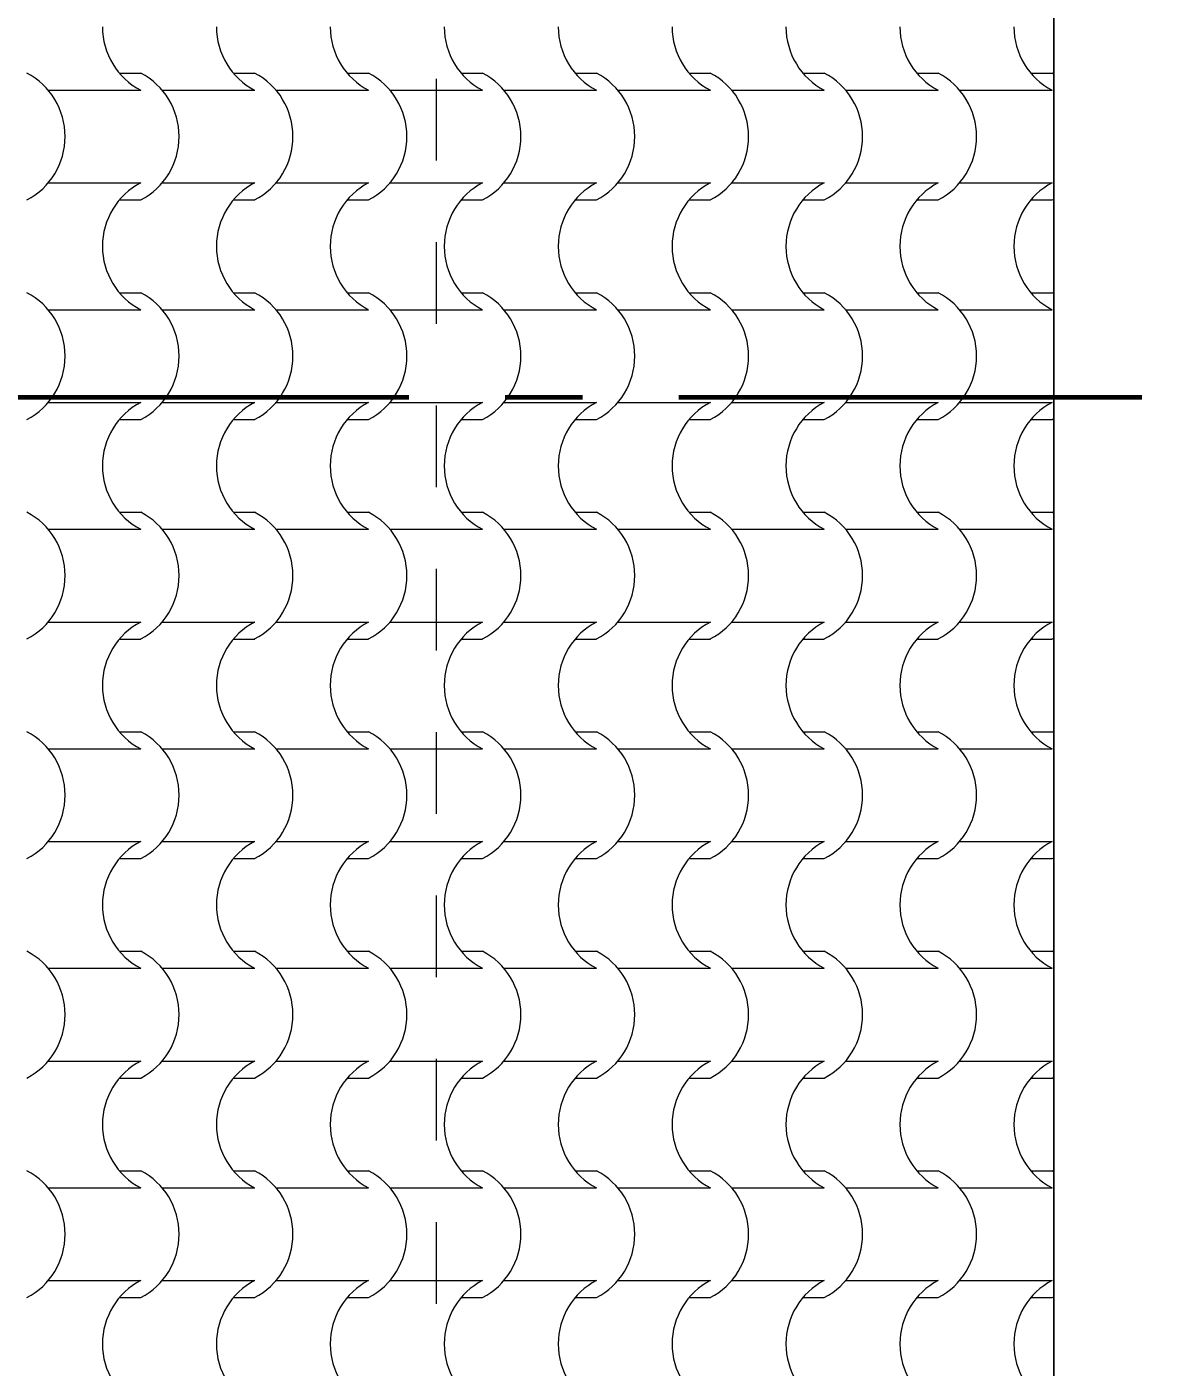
# Model space of a CAD drawing. Header units: metres. Extents: x -41 to 412, y -15 to 25.
# Drawn here: x 141.819 to 143.278, y 13.59 to 15.327 of the extents above; entities that cross this region are included whole.
import ezdxf

# ---------------------------------------------------------------- set-up
doc = ezdxf.new("R2010")
doc.units = ezdxf.units.M
doc.header["$MEASUREMENT"] = 0
doc.linetypes.add('Dashed', pattern=[0.211667, 0.105833, -0.105833])
doc.linetypes.add('Linea punta', pattern=[0.85, 0.6, -0.125, 0, -0.125])
for name, color, linetype in [('2D Drafting - General', 7, 'Continuous'), ('Dimensioning - General', 7, 'Continuous'), ('Interior - Furniture', 7, 'Continuous'), ('Marker - Section', 7, 'Continuous'), ('Shell - Roof', 7, 'Continuous')]:
    doc.layers.add(name, color=color, linetype=linetype)
doc.styles.add('GENERATED_STYLE_2', font='arial.ttf')
doc.dimstyles.new('GENERATED_STYLE__1', dxfattribs={"dimtxt": 0.1, "dimasz": 0.0475, "dimexe": 0.18, "dimexo": 0.2, "dimgap": 0.09, "dimtad": 3, "dimzin": 0, "dimdsep": 46, "dimtxsty": 'GENERATED_STYLE_2', "dimblk": 'ARROWHEAD_2', "dimblk1": 'ARROWHEAD_2', "dimblk2": 'ARROWHEAD_2', "dimcen": 0.09, "dimclrd": 256, "dimclre": 256, "dimclrt": 5, "dimazin": 0, "dimtfac": 1, "dimtdec": 4, "dimtmove": 0, "dimatfit": 3, "dimfxl": 1, "dimtolj": 1, "dimtzin": 0, "dimarcsym": 0})

# ---------------------------------------------------------------- blocks, each defined once
blk = doc.blocks.new('*X48', base_point=(152.192, 0))
at = {"layer": 'Shell - Roof', "color": 23, "linetype": 'Continuous', "lineweight": 13, "true_color": 0xbf8080}
for p, q in [((141.9386, 15.2666), (141.9661, 15.2666)), ((142.0862, 15.2666), (142.1138, 15.2666)), ((142.2339, 15.2666), (142.2614, 15.2666)), ((142.3815, 15.2666), (142.409, 15.2666)), ((142.5291, 15.2666), (142.5567, 15.2666)), ((142.6768, 15.2666), (142.7043, 15.2666)), ((142.8244, 15.2666), (142.8519, 15.2666)), ((142.972, 15.2666), (142.9996, 15.2666)), ((143.1197, 15.2666), (143.1472, 15.2666)), ((141.8464, 15.2446), (141.9063, 15.2446)), ((141.9063, 15.2446), (141.9661, 15.2446)), ((141.994, 15.2446), (142.0539, 15.2446)), ((142.0539, 15.2446), (142.1138, 15.2446)), ((142.1417, 15.2446), (142.2015, 15.2446)), ((142.2015, 15.2446), (142.2614, 15.2446)), ((142.2893, 15.2446), (142.3492, 15.2446)), ((142.3492, 15.2446), (142.409, 15.2446)), ((142.4369, 15.2446), (142.4968, 15.2446)), ((142.4968, 15.2446), (142.5567, 15.2446)), ((142.5846, 15.2446), (142.6444, 15.2446)), ((142.6444, 15.2446), (142.7043, 15.2446)), ((142.7322, 15.2446), (142.7921, 15.2446)), ((142.7921, 15.2446), (142.8519, 15.2446)), ((142.8798, 15.2446), (142.9397, 15.2446)), ((142.9397, 15.2446), (142.9996, 15.2446)), ((143.0274, 15.2446), (143.0873, 15.2446)), ((143.0873, 15.2446), (143.1472, 15.2446)), ((141.8464, 15.1244), (141.9063, 15.1244)), ((141.9063, 15.1244), (141.9661, 15.1244)), ((141.994, 15.1244), (142.0539, 15.1244)), ((142.0539, 15.1244), (142.1138, 15.1244)), ((142.1417, 15.1244), (142.2015, 15.1244)), ((142.2015, 15.1244), (142.2614, 15.1244)), ((142.2893, 15.1244), (142.3492, 15.1244)), ((142.3492, 15.1244), (142.409, 15.1244)), ((142.4369, 15.1244), (142.4968, 15.1244)), ((142.4968, 15.1244), (142.5567, 15.1244)), ((142.5846, 15.1244), (142.6444, 15.1244)), ((142.6444, 15.1244), (142.7043, 15.1244)), ((142.7322, 15.1244), (142.7921, 15.1244)), ((142.7921, 15.1244), (142.8519, 15.1244)), ((142.8798, 15.1244), (142.9397, 15.1244)), ((142.9397, 15.1244), (142.9996, 15.1244)), ((143.0274, 15.1244), (143.0873, 15.1244)), ((143.0873, 15.1244), (143.1472, 15.1244)), ((141.9386, 15.1023), (141.9661, 15.1023)), ((142.0862, 15.1023), (142.1138, 15.1023)), ((142.2339, 15.1023), (142.2614, 15.1023)), ((142.3815, 15.1023), (142.409, 15.1023)), ((142.5291, 15.1023), (142.5567, 15.1023)), ((142.6768, 15.1023), (142.7043, 15.1023)), ((142.8244, 15.1023), (142.8519, 15.1023)), ((142.972, 15.1023), (142.9996, 15.1023)), ((143.1197, 15.1023), (143.1472, 15.1023)), ((141.9386, 14.9821), (141.9661, 14.9821)), ((142.0862, 14.9821), (142.1138, 14.9821)), ((142.2339, 14.9821), (142.2614, 14.9821)), ((142.3815, 14.9821), (142.409, 14.9821)), ((142.5291, 14.9821), (142.5567, 14.9821)), ((142.6768, 14.9821), (142.7043, 14.9821)), ((142.8244, 14.9821), (142.8519, 14.9821)), ((142.972, 14.9821), (142.9996, 14.9821)), ((143.1197, 14.9821), (143.1472, 14.9821)), ((141.8464, 14.9601), (141.9063, 14.9601)), ((141.9063, 14.9601), (141.9661, 14.9601)), ((141.994, 14.9601), (142.0539, 14.9601)), ((142.0539, 14.9601), (142.1138, 14.9601)), ((142.1417, 14.9601), (142.2015, 14.9601)), ((142.2015, 14.9601), (142.2614, 14.9601)), ((142.2893, 14.9601), (142.3492, 14.9601)), ((142.3492, 14.9601), (142.409, 14.9601)), ((142.4369, 14.9601), (142.4968, 14.9601)), ((142.4968, 14.9601), (142.5567, 14.9601)), ((142.5846, 14.9601), (142.6444, 14.9601)), ((142.6444, 14.9601), (142.7043, 14.9601)), ((142.7322, 14.9601), (142.7921, 14.9601)), ((142.7921, 14.9601), (142.8519, 14.9601)), ((142.8798, 14.9601), (142.9397, 14.9601)), ((142.9397, 14.9601), (142.9996, 14.9601)), ((143.0274, 14.9601), (143.0873, 14.9601)), ((143.0873, 14.9601), (143.1472, 14.9601)), ((141.8464, 14.8399), (141.9063, 14.8399)), ((141.9063, 14.8399), (141.9661, 14.8399)), ((141.994, 14.8399), (142.0539, 14.8399)), ((142.0539, 14.8399), (142.1138, 14.8399)), ((142.1417, 14.8399), (142.2015, 14.8399)), ((142.2015, 14.8399), (142.2614, 14.8399)), ((142.2893, 14.8399), (142.3492, 14.8399)), ((142.3492, 14.8399), (142.409, 14.8399)), ((142.4369, 14.8399), (142.4968, 14.8399)), ((142.4968, 14.8399), (142.5567, 14.8399)), ((142.5846, 14.8399), (142.6444, 14.8399)), ((142.6444, 14.8399), (142.7043, 14.8399)), ((142.7322, 14.8399), (142.7921, 14.8399)), ((142.7921, 14.8399), (142.8519, 14.8399)), ((142.8798, 14.8399), (142.9397, 14.8399)), ((142.9397, 14.8399), (142.9996, 14.8399)), ((143.0274, 14.8399), (143.0873, 14.8399)), ((143.0873, 14.8399), (143.1472, 14.8399)), ((141.9386, 14.8179), (141.9661, 14.8179)), ((142.0862, 14.8179), (142.1138, 14.8179)), ((142.2339, 14.8179), (142.2614, 14.8179)), ((142.3815, 14.8179), (142.409, 14.8179)), ((142.5291, 14.8179), (142.5567, 14.8179)), ((142.6768, 14.8179), (142.7043, 14.8179)), ((142.8244, 14.8179), (142.8519, 14.8179)), ((142.972, 14.8179), (142.9996, 14.8179)), ((143.1197, 14.8179), (143.1472, 14.8179)), ((141.9386, 14.6976), (141.9661, 14.6976)), ((142.0862, 14.6976), (142.1138, 14.6976)), ((142.2339, 14.6976), (142.2614, 14.6976)), ((142.3815, 14.6976), (142.409, 14.6976)), ((142.5291, 14.6976), (142.5567, 14.6976)), ((142.6768, 14.6976), (142.7043, 14.6976)), ((142.8244, 14.6976), (142.8519, 14.6976)), ((142.972, 14.6976), (142.9996, 14.6976)), ((143.1197, 14.6976), (143.1472, 14.6976)), ((141.8464, 14.6756), (141.9063, 14.6756)), ((141.9063, 14.6756), (141.9661, 14.6756)), ((141.994, 14.6756), (142.0539, 14.6756)), ((142.0539, 14.6756), (142.1138, 14.6756)), ((142.1417, 14.6756), (142.2015, 14.6756)), ((142.2015, 14.6756), (142.2614, 14.6756)), ((142.2893, 14.6756), (142.3492, 14.6756)), ((142.3492, 14.6756), (142.409, 14.6756)), ((142.4369, 14.6756), (142.4968, 14.6756)), ((142.4968, 14.6756), (142.5567, 14.6756)), ((142.5846, 14.6756), (142.6444, 14.6756)), ((142.6444, 14.6756), (142.7043, 14.6756)), ((142.7322, 14.6756), (142.7921, 14.6756)), ((142.7921, 14.6756), (142.8519, 14.6756)), ((142.8798, 14.6756), (142.9397, 14.6756)), ((142.9397, 14.6756), (142.9996, 14.6756)), ((143.0274, 14.6756), (143.0873, 14.6756)), ((143.0873, 14.6756), (143.1472, 14.6756)), ((141.8464, 14.5554), (141.9063, 14.5554)), ((141.9063, 14.5554), (141.9661, 14.5554)), ((141.994, 14.5554), (142.0539, 14.5554)), ((142.0539, 14.5554), (142.1138, 14.5554)), ((142.1417, 14.5554), (142.2015, 14.5554)), ((142.2015, 14.5554), (142.2614, 14.5554)), ((142.2893, 14.5554), (142.3492, 14.5554)), ((142.3492, 14.5554), (142.409, 14.5554)), ((142.4369, 14.5554), (142.4968, 14.5554)), ((142.4968, 14.5554), (142.5567, 14.5554)), ((142.5846, 14.5554), (142.6444, 14.5554)), ((142.6444, 14.5554), (142.7043, 14.5554)), ((142.7322, 14.5554), (142.7921, 14.5554)), ((142.7921, 14.5554), (142.8519, 14.5554)), ((142.8798, 14.5554), (142.9397, 14.5554)), ((142.9397, 14.5554), (142.9996, 14.5554)), ((143.0274, 14.5554), (143.0873, 14.5554)), ((143.0873, 14.5554), (143.1472, 14.5554)), ((141.9386, 14.5334), (141.9661, 14.5334)), ((142.0862, 14.5334), (142.1138, 14.5334)), ((142.2339, 14.5334), (142.2614, 14.5334)), ((142.3815, 14.5334), (142.409, 14.5334)), ((142.5291, 14.5334), (142.5567, 14.5334)), ((142.6768, 14.5334), (142.7043, 14.5334)), ((142.8244, 14.5334), (142.8519, 14.5334)), ((142.972, 14.5334), (142.9996, 14.5334)), ((143.1197, 14.5334), (143.1472, 14.5334)), ((141.9386, 14.4132), (141.9661, 14.4132)), ((142.0862, 14.4132), (142.1138, 14.4132)), ((142.2339, 14.4132), (142.2614, 14.4132)), ((142.3815, 14.4132), (142.409, 14.4132)), ((142.5291, 14.4132), (142.5567, 14.4132)), ((142.6768, 14.4132), (142.7043, 14.4132)), ((142.8244, 14.4132), (142.8519, 14.4132)), ((142.972, 14.4132), (142.9996, 14.4132)), ((143.1197, 14.4132), (143.1472, 14.4132)), ((141.8464, 14.3911), (141.9063, 14.3911)), ((141.9063, 14.3911), (141.9661, 14.3911)), ((141.994, 14.3911), (142.0539, 14.3911)), ((142.0539, 14.3911), (142.1138, 14.3911)), ((142.1417, 14.3911), (142.2015, 14.3911)), ((142.2015, 14.3911), (142.2614, 14.3911)), ((142.2893, 14.3911), (142.3492, 14.3911)), ((142.3492, 14.3911), (142.409, 14.3911)), ((142.4369, 14.3911), (142.4968, 14.3911)), ((142.4968, 14.3911), (142.5567, 14.3911)), ((142.5846, 14.3911), (142.6444, 14.3911)), ((142.6444, 14.3911), (142.7043, 14.3911)), ((142.7322, 14.3911), (142.7921, 14.3911)), ((142.7921, 14.3911), (142.8519, 14.3911)), ((142.8798, 14.3911), (142.9397, 14.3911)), ((142.9397, 14.3911), (142.9996, 14.3911)), ((143.0274, 14.3911), (143.0873, 14.3911)), ((143.0873, 14.3911), (143.1472, 14.3911)), ((141.8464, 14.2709), (141.9063, 14.2709)), ((141.9063, 14.2709), (141.9661, 14.2709)), ((141.994, 14.2709), (142.0539, 14.2709)), ((142.0539, 14.2709), (142.1138, 14.2709)), ((142.1417, 14.2709), (142.2015, 14.2709)), ((142.2015, 14.2709), (142.2614, 14.2709)), ((142.2893, 14.2709), (142.3492, 14.2709)), ((142.3492, 14.2709), (142.409, 14.2709)), ((142.4369, 14.2709), (142.4968, 14.2709)), ((142.4968, 14.2709), (142.5567, 14.2709)), ((142.5846, 14.2709), (142.6444, 14.2709)), ((142.6444, 14.2709), (142.7043, 14.2709)), ((142.7322, 14.2709), (142.7921, 14.2709)), ((142.7921, 14.2709), (142.8519, 14.2709)), ((142.8798, 14.2709), (142.9397, 14.2709)), ((142.9397, 14.2709), (142.9996, 14.2709)), ((143.0274, 14.2709), (143.0873, 14.2709)), ((143.0873, 14.2709), (143.1472, 14.2709)), ((141.9386, 14.2489), (141.9661, 14.2489)), ((142.0862, 14.2489), (142.1138, 14.2489)), ((142.2339, 14.2489), (142.2614, 14.2489)), ((142.3815, 14.2489), (142.409, 14.2489)), ((142.5291, 14.2489), (142.5567, 14.2489)), ((142.6768, 14.2489), (142.7043, 14.2489)), ((142.8244, 14.2489), (142.8519, 14.2489)), ((142.972, 14.2489), (142.9996, 14.2489)), ((143.1197, 14.2489), (143.1472, 14.2489)), ((141.9386, 14.1287), (141.9661, 14.1287)), ((142.0862, 14.1287), (142.1138, 14.1287)), ((142.2339, 14.1287), (142.2614, 14.1287)), ((142.3815, 14.1287), (142.409, 14.1287)), ((142.5291, 14.1287), (142.5567, 14.1287)), ((142.6768, 14.1287), (142.7043, 14.1287)), ((142.8244, 14.1287), (142.8519, 14.1287)), ((142.972, 14.1287), (142.9996, 14.1287)), ((143.1197, 14.1287), (143.1472, 14.1287)), ((141.8464, 14.1067), (141.9063, 14.1067)), ((141.9063, 14.1067), (141.9661, 14.1067)), ((141.994, 14.1067), (142.0539, 14.1067)), ((142.0539, 14.1067), (142.1138, 14.1067)), ((142.1417, 14.1067), (142.2015, 14.1067)), ((142.2015, 14.1067), (142.2614, 14.1067)), ((142.2893, 14.1067), (142.3492, 14.1067)), ((142.3492, 14.1067), (142.409, 14.1067)), ((142.4369, 14.1067), (142.4968, 14.1067)), ((142.4968, 14.1067), (142.5567, 14.1067)), ((142.5846, 14.1067), (142.6444, 14.1067)), ((142.6444, 14.1067), (142.7043, 14.1067)), ((142.7322, 14.1067), (142.7921, 14.1067)), ((142.7921, 14.1067), (142.8519, 14.1067)), ((142.8798, 14.1067), (142.9397, 14.1067)), ((142.9397, 14.1067), (142.9996, 14.1067)), ((143.0274, 14.1067), (143.0873, 14.1067)), ((143.0873, 14.1067), (143.1472, 14.1067)), ((141.8464, 13.9864), (141.9063, 13.9864)), ((141.9063, 13.9864), (141.9661, 13.9864)), ((141.994, 13.9864), (142.0539, 13.9864)), ((142.0539, 13.9864), (142.1138, 13.9864)), ((142.1417, 13.9864), (142.2015, 13.9864)), ((142.2015, 13.9864), (142.2614, 13.9864)), ((142.2893, 13.9864), (142.3492, 13.9864)), ((142.3492, 13.9864), (142.409, 13.9864)), ((142.4369, 13.9864), (142.4968, 13.9864)), ((142.4968, 13.9864), (142.5567, 13.9864)), ((142.5846, 13.9864), (142.6444, 13.9864)), ((142.6444, 13.9864), (142.7043, 13.9864)), ((142.7322, 13.9864), (142.7921, 13.9864)), ((142.7921, 13.9864), (142.8519, 13.9864)), ((142.8798, 13.9864), (142.9397, 13.9864)), ((142.9397, 13.9864), (142.9996, 13.9864)), ((143.0274, 13.9864), (143.0873, 13.9864)), ((143.0873, 13.9864), (143.1472, 13.9864)), ((141.9386, 13.9644), (141.9661, 13.9644)), ((142.0862, 13.9644), (142.1138, 13.9644)), ((142.2339, 13.9644), (142.2614, 13.9644)), ((142.3815, 13.9644), (142.409, 13.9644)), ((142.5291, 13.9644), (142.5567, 13.9644)), ((142.6768, 13.9644), (142.7043, 13.9644)), ((142.8244, 13.9644), (142.8519, 13.9644)), ((142.972, 13.9644), (142.9996, 13.9644)), ((143.1197, 13.9644), (143.1472, 13.9644)), ((141.9386, 13.8442), (141.9661, 13.8442)), ((142.0862, 13.8442), (142.1138, 13.8442)), ((142.2339, 13.8442), (142.2614, 13.8442)), ((142.3815, 13.8442), (142.409, 13.8442)), ((142.5291, 13.8442), (142.5567, 13.8442)), ((142.6768, 13.8442), (142.7043, 13.8442)), ((142.8244, 13.8442), (142.8519, 13.8442)), ((142.972, 13.8442), (142.9996, 13.8442)), ((143.1197, 13.8442), (143.1472, 13.8442)), ((141.8464, 13.8222), (141.9063, 13.8222)), ((141.9063, 13.8222), (141.9661, 13.8222)), ((141.994, 13.8222), (142.0539, 13.8222)), ((142.0539, 13.8222), (142.1138, 13.8222)), ((142.1417, 13.8222), (142.2015, 13.8222)), ((142.2015, 13.8222), (142.2614, 13.8222)), ((142.2893, 13.8222), (142.3492, 13.8222)), ((142.3492, 13.8222), (142.409, 13.8222)), ((142.4369, 13.8222), (142.4968, 13.8222)), ((142.4968, 13.8222), (142.5567, 13.8222)), ((142.5846, 13.8222), (142.6444, 13.8222)), ((142.6444, 13.8222), (142.7043, 13.8222)), ((142.7322, 13.8222), (142.7921, 13.8222)), ((142.7921, 13.8222), (142.8519, 13.8222)), ((142.8798, 13.8222), (142.9397, 13.8222)), ((142.9397, 13.8222), (142.9996, 13.8222)), ((143.0274, 13.8222), (143.0873, 13.8222)), ((143.0873, 13.8222), (143.1472, 13.8222)), ((141.8464, 13.702), (141.9063, 13.702)), ((141.9063, 13.702), (141.9661, 13.702)), ((141.994, 13.702), (142.0539, 13.702)), ((142.0539, 13.702), (142.1138, 13.702)), ((142.1417, 13.702), (142.2015, 13.702)), ((142.2015, 13.702), (142.2614, 13.702)), ((142.2893, 13.702), (142.3492, 13.702)), ((142.3492, 13.702), (142.409, 13.702)), ((142.4369, 13.702), (142.4968, 13.702)), ((142.4968, 13.702), (142.5567, 13.702)), ((142.5846, 13.702), (142.6444, 13.702)), ((142.6444, 13.702), (142.7043, 13.702)), ((142.7322, 13.702), (142.7921, 13.702)), ((142.7921, 13.702), (142.8519, 13.702)), ((142.8798, 13.702), (142.9397, 13.702)), ((142.9397, 13.702), (142.9996, 13.702)), ((143.0274, 13.702), (143.0873, 13.702)), ((143.0873, 13.702), (143.1472, 13.702)), ((141.9386, 13.6799), (141.9661, 13.6799)), ((142.0862, 13.6799), (142.1138, 13.6799)), ((142.2339, 13.6799), (142.2614, 13.6799)), ((142.3815, 13.6799), (142.409, 13.6799)), ((142.5291, 13.6799), (142.5567, 13.6799)), ((142.6768, 13.6799), (142.7043, 13.6799)), ((142.8244, 13.6799), (142.8519, 13.6799)), ((142.972, 13.6799), (142.9996, 13.6799)), ((143.1197, 13.6799), (143.1472, 13.6799))]:
    blk.add_line(p, q, dxfattribs=at)
for centre, major_axis, start_param, end_param in [((142.0073, 15.327), (0, 0.0925), 1.573772, 2.670554), ((142.155, 15.327), (0, 0.0925), 1.573772, 2.670554), ((142.3026, 15.327), (0, 0.0925), 1.573772, 2.670554), ((142.4502, 15.327), (0, 0.0925), 1.573772, 2.670554), ((142.5979, 15.327), (0, 0.0925), 1.573772, 2.670554), ((142.7455, 15.327), (0, 0.0925), 1.573772, 2.670554), ((142.8931, 15.327), (0, 0.0925), 1.573772, 2.670554), ((143.0408, 15.327), (0, 0.0925), 1.573772, 2.670554), ((143.1884, 15.327), (0, 0.0925), 1.573772, 2.670554), ((141.7779, 15.1845), (0, 0.0919), 3.607672, 5.817106), ((141.9256, 15.1845), (0, 0.0919), 3.607672, 5.817106), ((142.0732, 15.1845), (0, 0.0919), 3.607672, 5.817106), ((142.2208, 15.1845), (0, 0.0919), 3.607672, 5.817106), ((142.3685, 15.1845), (0, 0.0919), 3.607672, 5.817106), ((142.5161, 15.1845), (0, 0.0919), 3.607672, 5.817106), ((142.6637, 15.1845), (0, 0.0919), 3.607672, 5.817106), ((142.8114, 15.1845), (0, 0.0919), 3.607672, 5.817106), ((142.959, 15.1845), (0, 0.0919), 3.607672, 5.817106), ((143.1066, 15.1845), (0, 0.0919), 5.786515, 5.817106), ((142.0073, 15.042), (0, 0.0925), 0.471039, 1.56782), ((142.155, 15.042), (0, 0.0925), 0.471039, 1.56782), ((142.3026, 15.042), (0, 0.0925), 0.471039, 1.56782), ((142.4502, 15.042), (0, 0.0925), 0.471039, 1.56782), ((142.5979, 15.042), (0, 0.0925), 0.471039, 1.56782), ((142.7455, 15.042), (0, 0.0925), 0.471039, 1.56782), ((142.8931, 15.042), (0, 0.0925), 0.471039, 1.56782), ((143.0408, 15.042), (0, 0.0925), 0.471039, 1.56782), ((143.1884, 15.042), (0, 0.0925), 0.471039, 1.56782), ((143.1066, 15.1845), (0, 0.0919), 3.607672, 3.638263), ((142.0073, 15.0425), (0, 0.0925), 1.573772, 2.670554), ((142.155, 15.0425), (0, 0.0925), 1.573772, 2.670554), ((142.3026, 15.0425), (0, 0.0925), 1.573772, 2.670554), ((142.4502, 15.0425), (0, 0.0925), 1.573772, 2.670554), ((142.5979, 15.0425), (0, 0.0925), 1.573772, 2.670554), ((142.7455, 15.0425), (0, 0.0925), 1.573772, 2.670554), ((142.8931, 15.0425), (0, 0.0925), 1.573772, 2.670554), ((143.0408, 15.0425), (0, 0.0925), 1.573772, 2.670554), ((143.1884, 15.0425), (0, 0.0925), 1.573772, 2.670554), ((141.7779, 14.9), (0, 0.0919), 3.607672, 5.817106), ((141.9256, 14.9), (0, 0.0919), 3.607672, 5.817106), ((142.0732, 14.9), (0, 0.0919), 3.607672, 5.817106), ((142.2208, 14.9), (0, 0.0919), 3.607672, 5.817106), ((142.3685, 14.9), (0, 0.0919), 3.607672, 5.817106), ((142.5161, 14.9), (0, 0.0919), 3.607672, 5.817106), ((142.6637, 14.9), (0, 0.0919), 3.607672, 5.817106), ((142.8114, 14.9), (0, 0.0919), 3.607672, 5.817106), ((142.959, 14.9), (0, 0.0919), 3.607672, 5.817106), ((143.1066, 14.9), (0, 0.0919), 5.786515, 5.817106), ((142.0073, 14.7575), (0, 0.0925), 0.471039, 1.56782), ((142.155, 14.7575), (0, 0.0925), 0.471039, 1.56782), ((142.3026, 14.7575), (0, 0.0925), 0.471039, 1.56782), ((142.4502, 14.7575), (0, 0.0925), 0.471039, 1.56782), ((142.5979, 14.7575), (0, 0.0925), 0.471039, 1.56782), ((142.7455, 14.7575), (0, 0.0925), 0.471039, 1.56782), ((142.8931, 14.7575), (0, 0.0925), 0.471039, 1.56782), ((143.0408, 14.7575), (0, 0.0925), 0.471039, 1.56782), ((143.1884, 14.7575), (0, 0.0925), 0.471039, 1.56782), ((143.1066, 14.9), (0, 0.0919), 3.607672, 3.638263), ((142.0073, 14.758), (0, 0.0925), 1.573772, 2.670554), ((142.155, 14.758), (0, 0.0925), 1.573772, 2.670554), ((142.3026, 14.758), (0, 0.0925), 1.573772, 2.670554), ((142.4502, 14.758), (0, 0.0925), 1.573772, 2.670554), ((142.5979, 14.758), (0, 0.0925), 1.573772, 2.670554), ((142.7455, 14.758), (0, 0.0925), 1.573772, 2.670554), ((142.8931, 14.758), (0, 0.0925), 1.573772, 2.670554), ((143.0408, 14.758), (0, 0.0925), 1.573772, 2.670554), ((143.1884, 14.758), (0, 0.0925), 1.573772, 2.670554), ((141.7779, 14.6155), (0, 0.0919), 3.607672, 5.817106), ((141.9256, 14.6155), (0, 0.0919), 3.607672, 5.817106), ((142.0732, 14.6155), (0, 0.0919), 3.607672, 5.817106), ((142.2208, 14.6155), (0, 0.0919), 3.607672, 5.817106), ((142.3685, 14.6155), (0, 0.0919), 3.607672, 5.817106), ((142.5161, 14.6155), (0, 0.0919), 3.607672, 5.817106), ((142.6637, 14.6155), (0, 0.0919), 3.607672, 5.817106), ((142.8114, 14.6155), (0, 0.0919), 3.607672, 5.817106), ((142.959, 14.6155), (0, 0.0919), 3.607672, 5.817106), ((143.1066, 14.6155), (0, 0.0919), 5.786515, 5.817106), ((142.0073, 14.473), (0, 0.0925), 0.471039, 1.56782), ((142.155, 14.473), (0, 0.0925), 0.471039, 1.56782), ((142.3026, 14.473), (0, 0.0925), 0.471039, 1.56782), ((142.4502, 14.473), (0, 0.0925), 0.471039, 1.56782), ((142.5979, 14.473), (0, 0.0925), 0.471039, 1.56782), ((142.7455, 14.473), (0, 0.0925), 0.471039, 1.56782), ((142.8931, 14.473), (0, 0.0925), 0.471039, 1.56782), ((143.0408, 14.473), (0, 0.0925), 0.471039, 1.56782), ((143.1884, 14.473), (0, 0.0925), 0.471039, 1.56782), ((143.1066, 14.6155), (0, 0.0919), 3.607672, 3.638263), ((142.0073, 14.4735), (0, 0.0925), 1.573772, 2.670554), ((142.155, 14.4735), (0, 0.0925), 1.573772, 2.670554), ((142.3026, 14.4735), (0, 0.0925), 1.573772, 2.670554), ((142.4502, 14.4735), (0, 0.0925), 1.573772, 2.670554), ((142.5979, 14.4735), (0, 0.0925), 1.573772, 2.670554), ((142.7455, 14.4735), (0, 0.0925), 1.573772, 2.670554), ((142.8931, 14.4735), (0, 0.0925), 1.573772, 2.670554), ((143.0408, 14.4735), (0, 0.0925), 1.573772, 2.670554), ((143.1884, 14.4735), (0, 0.0925), 1.573772, 2.670554), ((141.7779, 14.331), (0, 0.0919), 3.607672, 5.817106), ((141.9256, 14.331), (0, 0.0919), 3.607672, 5.817106), ((142.0732, 14.331), (0, 0.0919), 3.607672, 5.817106), ((142.2208, 14.331), (0, 0.0919), 3.607672, 5.817106), ((142.3685, 14.331), (0, 0.0919), 3.607672, 5.817106), ((142.5161, 14.331), (0, 0.0919), 3.607672, 5.817106), ((142.6637, 14.331), (0, 0.0919), 3.607672, 5.817106), ((142.8114, 14.331), (0, 0.0919), 3.607672, 5.817106), ((142.959, 14.331), (0, 0.0919), 3.607672, 5.817106), ((143.1066, 14.331), (0, 0.0919), 5.786515, 5.817106), ((142.0073, 14.1885), (0, 0.0925), 0.471039, 1.56782), ((142.155, 14.1885), (0, 0.0925), 0.471039, 1.56782), ((142.3026, 14.1885), (0, 0.0925), 0.471039, 1.56782), ((142.4502, 14.1885), (0, 0.0925), 0.471039, 1.56782), ((142.5979, 14.1885), (0, 0.0925), 0.471039, 1.56782), ((142.7455, 14.1885), (0, 0.0925), 0.471039, 1.56782), ((142.8931, 14.1885), (0, 0.0925), 0.471039, 1.56782), ((143.0408, 14.1885), (0, 0.0925), 0.471039, 1.56782), ((143.1884, 14.1885), (0, 0.0925), 0.471039, 1.56782), ((143.1066, 14.331), (0, 0.0919), 3.607672, 3.638263), ((142.0073, 14.1891), (0, 0.0925), 1.573772, 2.670554), ((142.155, 14.1891), (0, 0.0925), 1.573772, 2.670554), ((142.3026, 14.1891), (0, 0.0925), 1.573772, 2.670554), ((142.4502, 14.1891), (0, 0.0925), 1.573772, 2.670554), ((142.5979, 14.1891), (0, 0.0925), 1.573772, 2.670554), ((142.7455, 14.1891), (0, 0.0925), 1.573772, 2.670554), ((142.8931, 14.1891), (0, 0.0925), 1.573772, 2.670554), ((143.0408, 14.1891), (0, 0.0925), 1.573772, 2.670554), ((143.1884, 14.1891), (0, 0.0925), 1.573772, 2.670554), ((141.7779, 14.0466), (0, 0.0919), 3.607672, 5.817106), ((141.9256, 14.0466), (0, 0.0919), 3.607672, 5.817106), ((142.0732, 14.0466), (0, 0.0919), 3.607672, 5.817106), ((142.2208, 14.0466), (0, 0.0919), 3.607672, 5.817106), ((142.3685, 14.0466), (0, 0.0919), 3.607672, 5.817106), ((142.5161, 14.0466), (0, 0.0919), 3.607672, 5.817106), ((142.6637, 14.0466), (0, 0.0919), 3.607672, 5.817106), ((142.8114, 14.0466), (0, 0.0919), 3.607672, 5.817106), ((142.959, 14.0466), (0, 0.0919), 3.607672, 5.817106), ((143.1066, 14.0466), (0, 0.0919), 5.786515, 5.817106), ((142.0073, 13.904), (0, 0.0925), 0.471039, 1.56782), ((142.155, 13.904), (0, 0.0925), 0.471039, 1.56782), ((142.3026, 13.904), (0, 0.0925), 0.471039, 1.56782), ((142.4502, 13.904), (0, 0.0925), 0.471039, 1.56782), ((142.5979, 13.904), (0, 0.0925), 0.471039, 1.56782), ((142.7455, 13.904), (0, 0.0925), 0.471039, 1.56782), ((142.8931, 13.904), (0, 0.0925), 0.471039, 1.56782), ((143.0408, 13.904), (0, 0.0925), 0.471039, 1.56782), ((143.1884, 13.904), (0, 0.0925), 0.471039, 1.56782), ((143.1066, 14.0466), (0, 0.0919), 3.607672, 3.638263), ((142.0073, 13.9046), (0, 0.0925), 1.573772, 2.670554), ((142.155, 13.9046), (0, 0.0925), 1.573772, 2.670554), ((142.3026, 13.9046), (0, 0.0925), 1.573772, 2.670554), ((142.4502, 13.9046), (0, 0.0925), 1.573772, 2.670554), ((142.5979, 13.9046), (0, 0.0925), 1.573772, 2.670554), ((142.7455, 13.9046), (0, 0.0925), 1.573772, 2.670554), ((142.8931, 13.9046), (0, 0.0925), 1.573772, 2.670554), ((143.0408, 13.9046), (0, 0.0925), 1.573772, 2.670554), ((143.1884, 13.9046), (0, 0.0925), 1.573772, 2.670554), ((141.7779, 13.7621), (0, 0.0919), 3.607672, 5.817106), ((141.9256, 13.7621), (0, 0.0919), 3.607672, 5.817106), ((142.0732, 13.7621), (0, 0.0919), 3.607672, 5.817106), ((142.2208, 13.7621), (0, 0.0919), 3.607672, 5.817106), ((142.3685, 13.7621), (0, 0.0919), 3.607672, 5.817106), ((142.5161, 13.7621), (0, 0.0919), 3.607672, 5.817106), ((142.6637, 13.7621), (0, 0.0919), 3.607672, 5.817106), ((142.8114, 13.7621), (0, 0.0919), 3.607672, 5.817106), ((142.959, 13.7621), (0, 0.0919), 3.607672, 5.817106), ((143.1066, 13.7621), (0, 0.0919), 5.786515, 5.817106), ((142.0073, 13.6196), (0, 0.0925), 0.471039, 1.56782), ((142.155, 13.6196), (0, 0.0925), 0.471039, 1.56782), ((142.3026, 13.6196), (0, 0.0925), 0.471039, 1.56782), ((142.4502, 13.6196), (0, 0.0925), 0.471039, 1.56782), ((142.5979, 13.6196), (0, 0.0925), 0.471039, 1.56782), ((142.7455, 13.6196), (0, 0.0925), 0.471039, 1.56782), ((142.8931, 13.6196), (0, 0.0925), 0.471039, 1.56782), ((143.0408, 13.6196), (0, 0.0925), 0.471039, 1.56782), ((143.1884, 13.6196), (0, 0.0925), 0.471039, 1.56782), ((143.1066, 13.7621), (0, 0.0919), 3.607672, 3.638263), ((142.0073, 13.6201), (0, 0.0925), 1.573772, 2.670554), ((142.155, 13.6201), (0, 0.0925), 1.573772, 2.670554), ((142.3026, 13.6201), (0, 0.0925), 1.573772, 2.670554), ((142.4502, 13.6201), (0, 0.0925), 1.573772, 2.670554), ((142.5979, 13.6201), (0, 0.0925), 1.573772, 2.670554), ((142.7455, 13.6201), (0, 0.0925), 1.573772, 2.670554), ((142.8931, 13.6201), (0, 0.0925), 1.573772, 2.670554), ((143.0408, 13.6201), (0, 0.0925), 1.573772, 2.670554), ((143.1884, 13.6201), (0, 0.0925), 1.573772, 2.670554)]:
    blk.add_ellipse(centre, major_axis=major_axis, ratio=0.982018, start_param=start_param, end_param=end_param, dxfattribs=at)
blk = doc.blocks.new('*D59', base_point=(152.192, 0))
at = {"layer": 'Dimensioning - General', "color": 151, "linetype": 'Continuous', "lineweight": 20, "true_color": 0x80c2ff, "transparency": 16777216}
for p, q in [((143.4798, 17.9069), (143.4798, 17.9375)), ((143.5267, 17.9069), (143.2798, 17.9069)), ((143.4798, 7.9569), (143.4798, 17.9069)), ((143.5267, 7.9569), (143.2798, 7.9569))]:
    blk.add_line(p, q, dxfattribs=at)
at = {"layer": 'Dimensioning - General', "color": 7, "linetype": 'Continuous', "lineweight": 60, "transparency": 16777216}
for p, q in [((143.511, 17.8889), (143.4485, 17.925)), ((143.4485, 7.975), (143.511, 7.9389))]:
    blk.add_line(p, q, dxfattribs=at)
at = {"layer": 'Dimensioning - General', "color": 5, "lineweight": 25, "transparency": 16777216, "insert": (143.5998, 12.7989), "char_height": 0.1, "attachment_point": 7, "rotation": 90, "style": 'GENERATED_STYLE_2'}
blk.add_mtext('\\A1;9.95', dxfattribs=at)
blk = doc.blocks.new('ARROWHEAD_2')
at = {"color": 0, "linetype": 'Continuous', "lineweight": 0}
for p, q in [((-0.378, -0.655), (0.378, 0.655)), ((0, 0), (-1, 0))]:
    blk.add_line(p, q, dxfattribs=at)

msp = doc.modelspace()

# ---------------------------------------------------------------- linework, layer by layer
at = {"layer": '2D Drafting - General', "color": 7, "linetype": 'Dashed', "lineweight": 13}
msp.add_lwpolyline([(132.3096, 17.9069), (132.3096, 7.9569), (142.3496, 7.9569), (142.3496, 17.0069), (137.3996, 17.0069), (137.3996, 17.9069), (137.2496, 17.9069), (137.2496, 17.0069), (132.4596, 17.0069), (132.4596, 17.9069)], close=True, dxfattribs=at)
at = {"layer": 'Interior - Furniture', "color": 251, "linetype": 'Continuous', "lineweight": 20, "true_color": 0x6a6a6a}
msp.add_line((143.1496, 6.7569), (143.1496, 17.8069), dxfattribs=at)
at = {"layer": 'Marker - Section', "color": 7, "linetype": 'Linea punta', "lineweight": 60}
msp.add_line((131.2636, 14.8469), (143.6813, 14.8469), dxfattribs=at)
at = {"layer": 'Shell - Roof', "color": 23, "linetype": 'Continuous', "lineweight": 13, "true_color": 0xbf8080, "flags": 128}
msp.add_lwpolyline([(143.1496, 17.9069), (143.1496, 7.0569)], dxfattribs=at)

# ---------------------------------------------------------------- block references
at = {"layer": 'Shell - Roof', "color": 23, "linetype": 'Continuous', "lineweight": 13, "true_color": 0xbf8080}
msp.add_blockref('*X48', (152.192, 0), dxfattribs=at)

# ---------------------------------------------------------------- dimensions: what is measured, and where the dimension line sits
at = {"layer": 'Dimensioning - General', "color": 151, "linetype": 'Continuous', "lineweight": 20, "true_color": 0x80c2ff}
dim = msp.add_linear_dim(base=(143.4798, 17.9069), p1=(142.3496, 7.9569), p2=(143.1496, 17.9069), angle=90, dimstyle='GENERATED_STYLE__1', dxfattribs=at)
dim.commit()
dim.dimension.update_dxf_attribs({"geometry": '*D59', "text_midpoint": (143.5498, 12.9288), "dimtype": 160, "text_rotation": 90})

doc.saveas('drawing.dxf')
